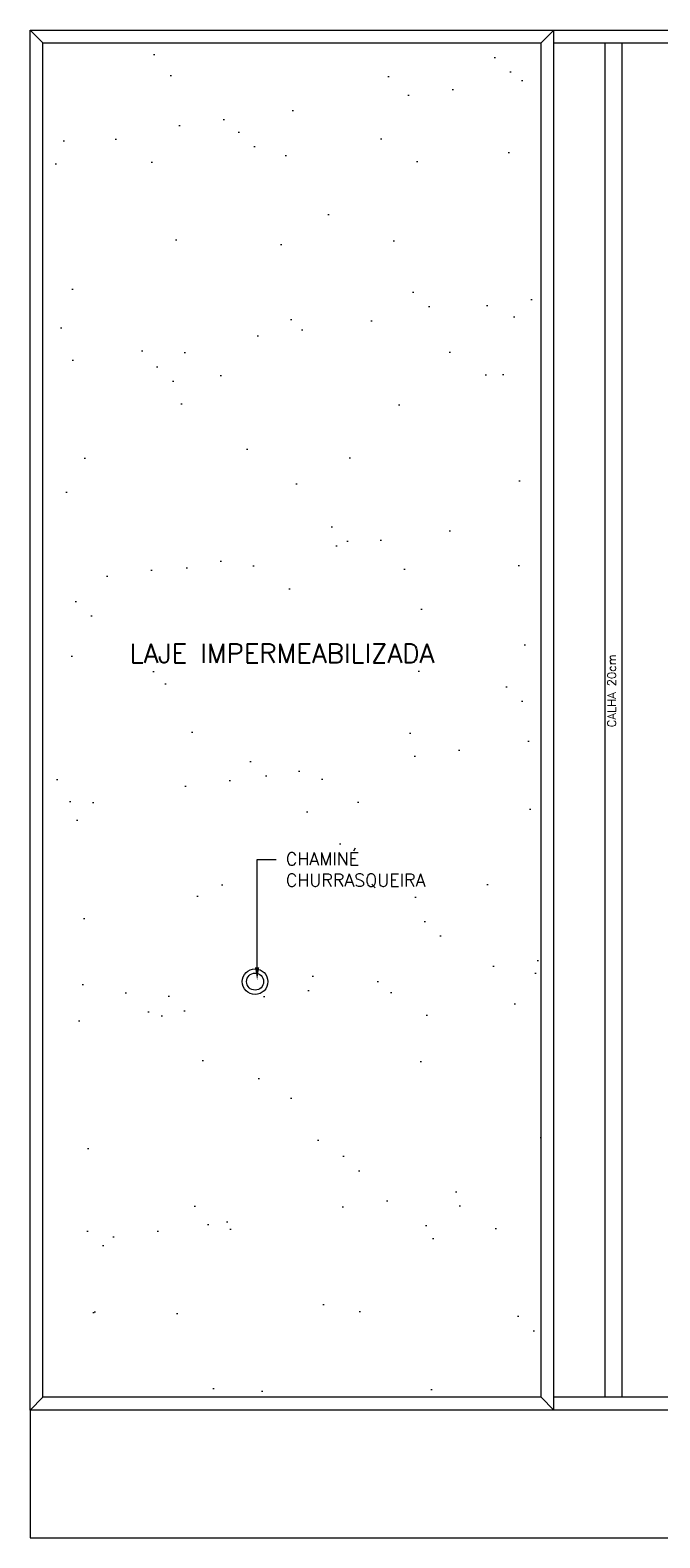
# Model space of a CAD drawing. Header units: millimetres. Extents: x 45003 to 46969, y 6653 to 6979.
# Drawn here: x 45026.87 to 45034.26, y 6835.07 to 6852.77 of the extents above; entities that cross this region are included whole.
import ezdxf
from ezdxf import colors
from ezdxf.entities.mleader import LeaderData, LeaderLine
from ezdxf.math import Vec2, Vec3

# ---------------------------------------------------------------- set-up
doc = ezdxf.new("R2010")
doc.units = ezdxf.units.MM
for name, color, linetype in [('ARQ-COTAS', 30, 'Continuous'), ('ARQ-HACHURA', 253, 'Continuous'), ('ARQ-PENA-01', 1, 'Continuous'), ('ARQ-PENA-02', 2, 'Continuous'), ('ARQ-PENA-03', 3, 'Continuous'), ('ARQ-PENA-FINA-CINZA', 8, 'Continuous'), ('ARQ-TEXTO2', 2, 'Continuous'), ('ARQ-TEXTO3', 3, 'Continuous')]:
    doc.layers.add(name, color=color, linetype=linetype)
doc.styles.add('ROMANS', font='romans.shx')
doc.styles.add('Romans_Anot', font='romans.shx')

msp = doc.modelspace()

# ---------------------------------------------------------------- hatches: boundary and pattern name
at = {"layer": 'ARQ-HACHURA'}
h = msp.add_hatch(dxfattribs=at)
h.set_pattern_fill('AR-SAND', color=256)
h.set_pattern_definition([(37.5, (0, 12.1425), (-0.06299336, 1.92682377), [0, -1.52, 0, -1.7, 0, -1.625]), (7.5, (0, 12.1425), (1.7697767, 2.82214607), [0, -0.82, 0, -1.37, 0, -0.525]), (327.5, (-1.23, 12.1425), (3.11414186, 0.005659054), [0, -0.5, 0, -1.8, 0, -2.35]), (317.5, (-1.23, 12.1425), (3.0061266, 0.87767556), [0, -0.25, 0, -1.18, 0, -1.35])])
h.paths.add_polyline_path([(45032.866, 6852.624), (45027.016, 6852.624), (45027.016, 6836.724), (45032.866, 6836.724)])
h.paths.add_polyline_path([(45029.658, 6841.604, -1), (45029.358, 6841.604, -1)], flags=16)
h.paths.add_polyline_path([(45029.608, 6841.604, -1), (45029.408, 6841.604, -1)], flags=0)
h.paths.add_polyline_path([(45027.779, 6845.289), (45031.867, 6845.289), (45031.867, 6845.627), (45027.779, 6845.627)], flags=24)

# ---------------------------------------------------------------- linework, layer by layer
at = {"layer": 'ARQ-PENA-01'}
for p, q in [((45033.016, 6852.774), (45044.366, 6852.774)), ((45033.016, 6852.624), (45044.366, 6852.624)), ((45089.366, 6836.724), (45033.016, 6836.724)), ((45089.516, 6836.574), (45033.016, 6836.574))]:
    msp.add_line(p, q, dxfattribs=at)
at = {"layer": 'ARQ-PENA-02'}
for p, q in [((45026.866, 6852.774), (45033.016, 6852.774)), ((45026.866, 6836.574), (45026.866, 6852.774)), ((45026.866, 6852.774), (45027.016, 6852.624)), ((45032.866, 6852.624), (45033.016, 6852.774)), ((45033.016, 6836.574), (45033.016, 6852.774)), ((45027.016, 6852.624), (45032.866, 6852.624)), ((45027.016, 6836.724), (45027.016, 6852.624)), ((45032.866, 6836.724), (45032.866, 6852.624)), ((45026.866, 6836.574), (45027.016, 6836.724)), ((45032.866, 6836.724), (45027.016, 6836.724)), ((45032.866, 6836.724), (45033.016, 6836.574)), ((45033.016, 6836.574), (45026.866, 6836.574))]:
    msp.add_line(p, q, dxfattribs=at)
at = {"layer": 'ARQ-PENA-03'}
for radius in [0.15, 0.1]:
    msp.add_circle((45029.508, 6841.604), radius, dxfattribs=at)
at = {"layer": 'ARQ-PENA-FINA-CINZA'}
for p, q in [((45033.616, 6852.624), (45033.616, 6836.724)), ((45033.816, 6852.624), (45033.816, 6836.724)), ((45026.866, 6836.574), (45026.866, 6835.074)), ((45026.866, 6835.074), (45091.016, 6835.074))]:
    msp.add_line(p, q, dxfattribs=at)

# ---------------------------------------------------------------- texts
at = {"layer": 'ARQ-TEXTO2', "insert": (45033.646, 6844.59), "char_height": 0.1, "attachment_point": 1, "rotation": 90, "style": 'ROMANS'}
msp.add_mtext('CALHA 20cm', dxfattribs=at)
at = {"layer": 'ARQ-TEXTO3', "insert": (45029.823, 6845.458), "char_height": 0.225, "attachment_point": 5, "style": 'ROMANS'}
msp.add_mtext('LAJE IMPERMEABILIZADA ', dxfattribs=at)

# ---------------------------------------------------------------- leaders
at = {"layer": 'ARQ-COTAS'}
ml = msp.add_multileader_mtext('Standard', dxfattribs=at)
ml.set_content('CHAMINÉ\\PCHURRASQUEIRA', color=2, style='Romans_Anot')
ml.set_leader_properties(color=256, linetype='ByLayer', lineweight=-1)
ml.build(insert=Vec2(0, 0))
ml.multileader.update_dxf_attribs({"dogleg_length": 0.3, "arrow_head_size": 0.15, "scale": 0.75})
ctx = ml.context
ctx.base_point, ctx.scale, ctx.char_height, ctx.arrow_head_size, ctx.landing_gap_size, ctx.plane_origin = Vec3(45029.757, 6843.038), 0.75, 0.15, 0.15, 0.113, Vec3(45029.532, 6842.237)
notes = []
notes.append((ctx, [(0, (1, 1, 0), (45029.532, 6843.038), (1, 0), 0.225, [(0, [(45029.532, 6841.621)], 0, [])])]))
ctx.mtext.insert, ctx.mtext.flow_direction = Vec3(45029.869, 6843.12), 5
for ctx, leaders in notes:
    for number, flags, end, landing, length, lines in leaders:
        leader = LeaderData()
        leader.index, (leader.has_last_leader_line, leader.has_dogleg_vector, leader.attachment_direction) = number, flags
        leader.last_leader_point, leader.dogleg_vector, leader.dogleg_length = Vec3(end), Vec3(landing), length
        for number, points, colour, breaks in lines:
            line = LeaderLine()
            line.index, line.vertices, line.color, line.breaks = number, Vec3.list(points), colors.encode_raw_color(colour), breaks
            leader.lines.append(line)
        ctx.leaders.append(leader)

doc.saveas('drawing.dxf')
